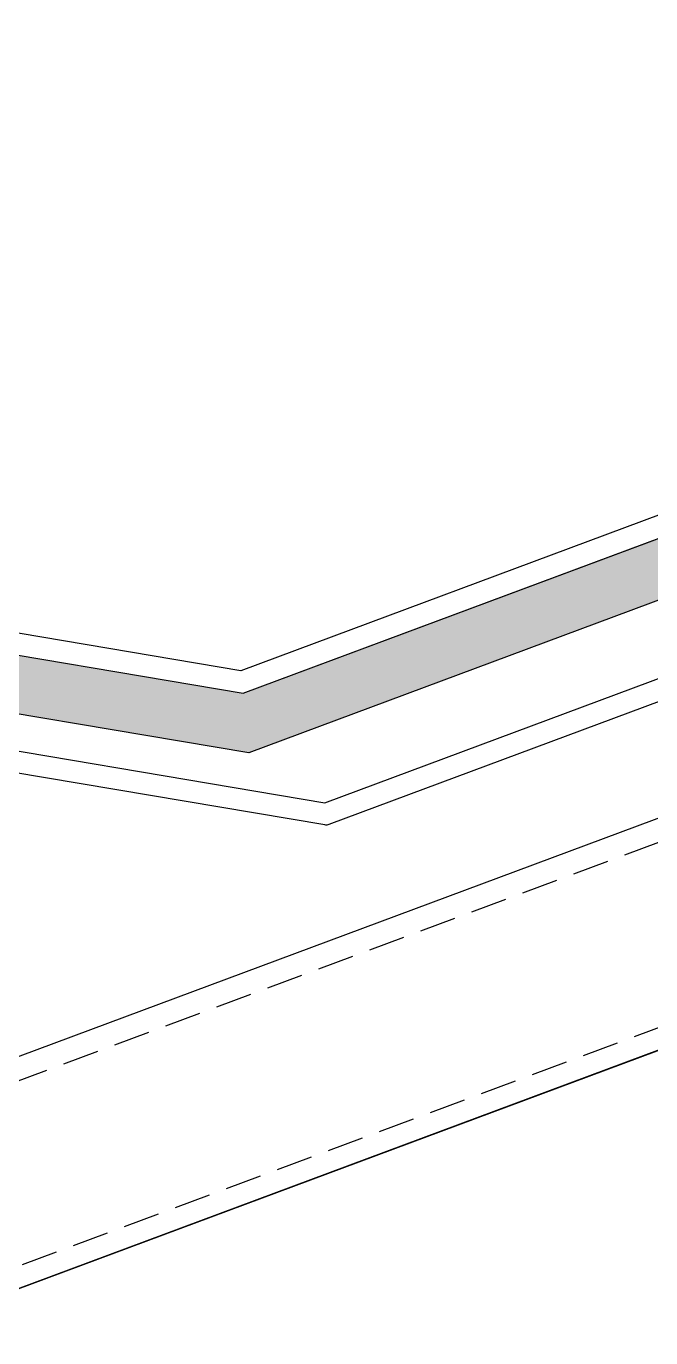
# Model space of a CAD drawing. Extents: x 12199666 to 24617114, y 1197707 to 2548648.
# Drawn here: x 12327054.7 to 12327140.8, y 1252777.8 to 1252958.6 of the extents above; entities that cross this region are included whole.
import ezdxf

# ---------------------------------------------------------------- set-up
doc = ezdxf.new("R2010")
doc.units = 0
doc.header["$LTSCALE"] = 10
doc.header["$MEASUREMENT"] = 0
doc.linetypes.add('TX-PLAN-T1-F11$0$DASHED', pattern=[0.75, 0.5, -0.25])
doc.layers.add('TX-PLAN-T1-F11$0$_EDO-ALUMINIUM-SECTION', color=90, linetype='Continuous', lineweight=30)
doc.layers.add('TX-PLAN-T1-F11$0$幕墙线', color=114, linetype='Continuous', lineweight=30)
for name, color, linetype in [('TX-PLAN-T1-F11$0$F-Alum', 4, 'Continuous'), ('TX-PLAN-T1-F11$0$F-dashed line', 8, 'TX-PLAN-T1-F11$0$DASHED'), ('TX-PLAN-T1-F11$0$Hatch', 8, 'Continuous')]:
    doc.layers.add(name, color=color, linetype=linetype)

# ---------------------------------------------------------------- blocks, each defined once
blk = doc.blocks.new('TX-PLAN-T1-F11$0$TY001')
at = {"layer": 'TX-PLAN-T1-F11$0$Hatch'}
h = blk.add_hatch(dxfattribs=at)
h.set_pattern_fill('ANGLE', color=256, scale=10, angle=30.016)
h.set_pattern_definition([(30.016, (7246.2216, 83575.3152), (-1.37566501, 2.381185795), [2, -0.75]), (120.016, (7246.2216, 83575.3152), (-2.381185795, -1.37566501), [2, -0.75])])
h.paths.add_polyline_path([(350.23, -354.68), (354.25, -361.66), (322.39, -380.07), (322.39, -425.9), (402.06, -563.8), (395.13, -567.8), (314.39, -428.05), (314.4, -375.44), (343.33, -358.73), (343.39, -358.64)])
at = {"layer": 'TX-PLAN-T1-F11$0$F-Alum', "flags": 128}
for points in [[(53.01, -31.8), (390.07, -615.22)], [(27.04, -46.81), (364.1, -630.23)]]:
    blk.add_lwpolyline(points, dxfattribs=at)
at = {"layer": 'TX-PLAN-T1-F11$0$F-Alum'}
for points in [[(439.37, -573.33), (418.12, -585.61), (325.39, -425.1), (325.39, -381.8), (399.2, -339.16, -0.414214), (400.56, -339.52), (502.09, -515.26, -0.414214), (501.73, -516.63), (442.47, -550.86, 0.414214), (442.4, -551.14), (451.25, -566.47)], [(309.35, -439.5), (405.35, -605.69), (437.15, -587.32), (438.65, -589.92), (435.19, -591.92), (435.19, -591.92), (404.26, -609.79), (306.48, -440.54, -0.131724), (306.35, -440.04), (306.35, -376.59), (335.2, -359.92), (336.7, -362.51), (309.35, -378.32), (309.35, -439.5)]]:
    blk.add_lwpolyline(points, format="xyb", dxfattribs=at)
blk.add_lwpolyline([(322.39, -380.07), (322.39, -425.9), (405.99, -570.61)], dxfattribs=at)
at = {"layer": 'TX-PLAN-T1-F11$0$F-dashed line', "flags": 128}
for points in [[(50.28, -33.38), (387.33, -616.8)], [(29.58, -45.34), (366.63, -628.76)]]:
    blk.add_lwpolyline(points, dxfattribs=at)
at = {"layer": 'TX-PLAN-T1-F11$0$Hatch'}
blk.add_lwpolyline([(350.23, -354.68), (354.25, -361.66), (322.39, -380.07), (322.39, -425.9), (402.06, -563.8), (395.13, -567.8), (314.39, -428.05), (314.4, -375.44), (343.33, -358.73), (343.39, -358.64), (350.23, -354.68), (350.23, -354.68)], dxfattribs=at)
blk = doc.blocks.new('TX-PLAN-T1-F11$0$A$C21521A5F')
at = {"rotation": 90}
blk.add_blockref('TX-PLAN-T1-F11$0$TY001', (388.72, -2739.78, 0), dxfattribs=at)
blk = doc.blocks.new('TX-PLAN-T1-F11$0$标准层幕墙0118')
at = {"color": 3}
blk.add_blockref('TX-PLAN-T1-F11$0$A$C21521A5F', (32561.28, 9139.78, 0), dxfattribs=at)
blk = doc.blocks.new('TX-PLAN-T1-F11')
at = {"layer": 'TX-PLAN-T1-F11$0$幕墙线'}
blk.add_lwpolyline([(12327110.09, 1255577.81), (12327563.67, 1254360.76), (12326860.54, 1254098.72), (12327314.12, 1252881.66), (12326611, 1252619.62), (12327064.58, 1251402.56), (12326361.46, 1251140.52), (12326817.78, 1250114.81), (12326089.39, 1249790.76), (12326304.54, 1248688.97), (12325520.48, 1248535.86), (12325442.36, 1247415.99), (12324645.42, 1247471.58), (12324279.38, 1246410.33), (12323524.17, 1246670.82), (12322895.29, 1245740.91), (12322233.54, 1246188.44), (12321384.89, 1245453.57), (12320861.94, 1246057.49), (12320853.42, 1246069.46), (12319874.16, 1245556.94)], dxfattribs=at)
at = {"layer": 'TX-PLAN-T1-F11$0$_EDO-ALUMINIUM-SECTION', "rotation": 350.4236156863823}
blk.add_blockref('TX-PLAN-T1-F11$0$标准层幕墙0118', (12293055.45, 1251790.44), dxfattribs=at)

msp = doc.modelspace()

# ---------------------------------------------------------------- block references
msp.add_blockref('TX-PLAN-T1-F11', (0, 0))

doc.saveas('drawing.dxf')
